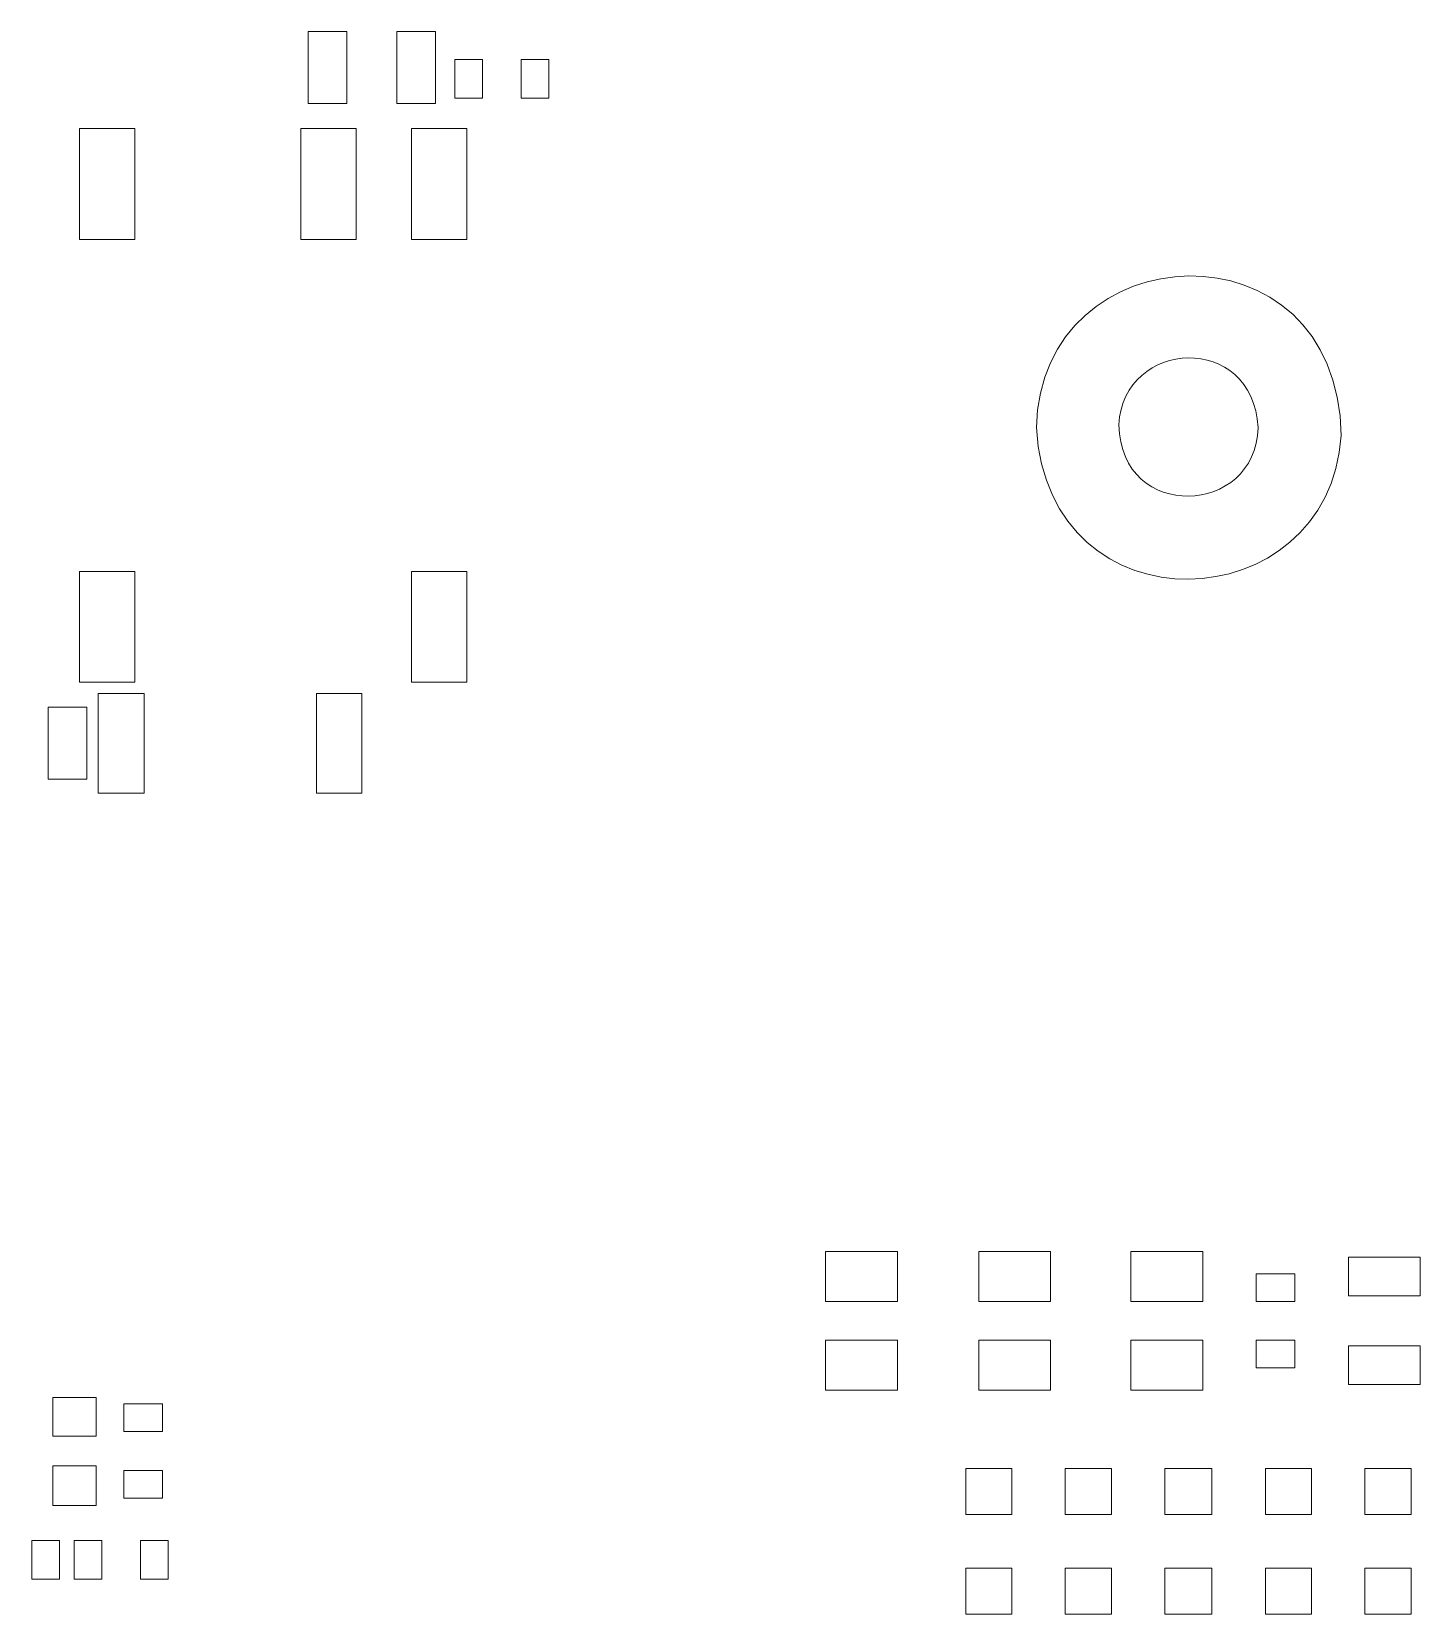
# Model space of a CAD drawing. Header units: inches. Extents: x 1.67 to 6.85, y 3.98 to 6.99.
# Drawn here: x 3.152 to 4.407, y 5.563 to 6.994 of the extents above; entities that cross this region are included whole.
import ezdxf

# ---------------------------------------------------------------- set-up
doc = ezdxf.new("R2010")
doc.units = ezdxf.units.IN
doc.header["$MEASUREMENT"] = 0
doc.layers.add('EBENE_1', color=7, linetype='Continuous')

# ---------------------------------------------------------------- blocks, each defined once
blk = doc.blocks.new('block 52')
at = {"layer": 'EBENE_1', "color": 7, "lineweight": 9, "true_color": 0xffffff}
blk.add_open_spline([(4.0601, 6.6357), (4.0634, 6.8127), (4.3326, 6.8267), (4.3356, 6.6285), (4.3244, 6.4601), (4.0706, 6.4482), (4.0601, 6.6357)], degree=3, knots=[0, 0, 0, 0, 1, 1, 1, 2, 2, 2, 2], dxfattribs=at)
blk = doc.blocks.new('block 53')
at = {"layer": 'EBENE_1', "color": 7, "lineweight": 9, "true_color": 0xffffff}
blk.add_open_spline([(4.2604, 6.6357), (4.2587, 6.5555), (4.1365, 6.5497), (4.1346, 6.6382), (4.1387, 6.7163), (4.256, 6.7222), (4.2604, 6.6357)], degree=3, knots=[0, 0, 0, 0, 1, 1, 1, 2, 2, 2, 2], dxfattribs=at)
blk = doc.blocks.new('block 284')
at = {"layer": 'EBENE_1', "color": 7, "lineweight": 9, "true_color": 0xffffff}
blk.add_lwpolyline([(3.9962, 5.6045), (3.9962, 5.5628), (4.0379, 5.5628), (4.0379, 5.6045), (3.9962, 5.6045)], dxfattribs=at)
blk = doc.blocks.new('block 285')
at = {"layer": 'EBENE_1', "color": 7, "lineweight": 9, "true_color": 0xffffff}
blk.add_lwpolyline([(3.9962, 5.6946), (3.9962, 5.6529), (4.0379, 5.6529), (4.0379, 5.6946), (3.9962, 5.6946)], dxfattribs=at)
blk = doc.blocks.new('block 289')
at = {"layer": 'EBENE_1', "color": 7, "lineweight": 9, "true_color": 0xffffff}
blk.add_lwpolyline([(4.0862, 5.6045), (4.0862, 5.5628), (4.1279, 5.5628), (4.1279, 5.6045), (4.0862, 5.6045)], dxfattribs=at)
blk = doc.blocks.new('block 290')
at = {"layer": 'EBENE_1', "color": 7, "lineweight": 9, "true_color": 0xffffff}
blk.add_lwpolyline([(4.0862, 5.6946), (4.0862, 5.6529), (4.1279, 5.6529), (4.1279, 5.6946), (4.0862, 5.6946)], dxfattribs=at)
blk = doc.blocks.new('block 294')
at = {"layer": 'EBENE_1', "color": 7, "lineweight": 9, "true_color": 0xffffff}
blk.add_lwpolyline([(4.1762, 5.6045), (4.1762, 5.5628), (4.2188, 5.5628), (4.2188, 5.6045), (4.1762, 5.6045)], dxfattribs=at)
blk = doc.blocks.new('block 295')
at = {"layer": 'EBENE_1', "color": 7, "lineweight": 9, "true_color": 0xffffff}
blk.add_lwpolyline([(4.1762, 5.6946), (4.1762, 5.6529), (4.2188, 5.6529), (4.2188, 5.6946), (4.1762, 5.6946)], dxfattribs=at)
blk = doc.blocks.new('block 299')
at = {"layer": 'EBENE_1', "color": 7, "lineweight": 9, "true_color": 0xffffff}
blk.add_lwpolyline([(4.2671, 5.6045), (4.2671, 5.5628), (4.3088, 5.5628), (4.3088, 5.6045), (4.2671, 5.6045)], dxfattribs=at)
blk = doc.blocks.new('block 300')
at = {"layer": 'EBENE_1', "color": 7, "lineweight": 9, "true_color": 0xffffff}
blk.add_lwpolyline([(4.2671, 5.6946), (4.2671, 5.6529), (4.3088, 5.6529), (4.3088, 5.6946), (4.2671, 5.6946)], dxfattribs=at)
blk = doc.blocks.new('block 304')
at = {"layer": 'EBENE_1', "color": 7, "lineweight": 9, "true_color": 0xffffff}
blk.add_lwpolyline([(4.3571, 5.6045), (4.3571, 5.5628), (4.3988, 5.5628), (4.3988, 5.6045), (4.3571, 5.6045)], dxfattribs=at)
blk = doc.blocks.new('block 305')
at = {"layer": 'EBENE_1', "color": 7, "lineweight": 9, "true_color": 0xffffff}
blk.add_lwpolyline([(4.3571, 5.6946), (4.3571, 5.6529), (4.3988, 5.6529), (4.3988, 5.6946), (4.3571, 5.6946)], dxfattribs=at)
blk = doc.blocks.new('block 328')
at = {"layer": 'EBENE_1', "color": 7, "lineweight": 9, "true_color": 0xffffff}
blk.add_lwpolyline([(3.2119, 6.3954), (3.2119, 6.3053), (3.2536, 6.3053), (3.2536, 6.3954), (3.2119, 6.3954)], dxfattribs=at)
blk = doc.blocks.new('block 329')
at = {"layer": 'EBENE_1', "color": 7, "lineweight": 9, "true_color": 0xffffff}
blk.add_lwpolyline([(3.4094, 6.3954), (3.4094, 6.3053), (3.4503, 6.3053), (3.4503, 6.3954), (3.4094, 6.3954)], dxfattribs=at)
blk = doc.blocks.new('block 330')
at = {"layer": 'EBENE_1', "color": 7, "lineweight": 9, "true_color": 0xffffff}
blk.add_lwpolyline([(4.3421, 5.8857), (4.3421, 5.8506), (4.4071, 5.8506), (4.4071, 5.8857), (4.3421, 5.8857)], dxfattribs=at)
blk = doc.blocks.new('block 331')
at = {"layer": 'EBENE_1', "color": 7, "lineweight": 9, "true_color": 0xffffff}
blk.add_lwpolyline([(4.3421, 5.8056), (4.3421, 5.7705), (4.4071, 5.7705), (4.4071, 5.8056), (4.3421, 5.8056)], dxfattribs=at)
blk = doc.blocks.new('block 332')
at = {"layer": 'EBENE_1', "color": 7, "lineweight": 9, "true_color": 0xffffff}
blk.add_lwpolyline([(4.2588, 5.8106), (4.2588, 5.7855), (4.2938, 5.7855), (4.2938, 5.8106), (4.2588, 5.8106)], dxfattribs=at)
blk = doc.blocks.new('block 333')
at = {"layer": 'EBENE_1', "color": 7, "lineweight": 9, "true_color": 0xffffff}
blk.add_lwpolyline([(4.2588, 5.8706), (4.2588, 5.8456), (4.2938, 5.8456), (4.2938, 5.8706), (4.2588, 5.8706)], dxfattribs=at)
blk = doc.blocks.new('block 334')
at = {"layer": 'EBENE_1', "color": 7, "lineweight": 9, "true_color": 0xffffff}
blk.add_lwpolyline([(4.1454, 5.8907), (4.1454, 5.8456), (4.2104, 5.8456), (4.2104, 5.8907), (4.1454, 5.8907)], dxfattribs=at)
blk = doc.blocks.new('block 335')
at = {"layer": 'EBENE_1', "color": 7, "lineweight": 9, "true_color": 0xffffff}
blk.add_lwpolyline([(4.1454, 5.8106), (4.1454, 5.7655), (4.2104, 5.7655), (4.2104, 5.8106), (4.1454, 5.8106)], dxfattribs=at)
blk = doc.blocks.new('block 336')
at = {"layer": 'EBENE_1', "color": 7, "lineweight": 9, "true_color": 0xffffff}
blk.add_lwpolyline([(4.0079, 5.8907), (4.0079, 5.8456), (4.0729, 5.8456), (4.0729, 5.8907), (4.0079, 5.8907)], dxfattribs=at)
blk = doc.blocks.new('block 337')
at = {"layer": 'EBENE_1', "color": 7, "lineweight": 9, "true_color": 0xffffff}
blk.add_lwpolyline([(4.0079, 5.8106), (4.0079, 5.7655), (4.0729, 5.7655), (4.0729, 5.8106), (4.0079, 5.8106)], dxfattribs=at)
blk = doc.blocks.new('block 338')
at = {"layer": 'EBENE_1', "color": 7, "lineweight": 9, "true_color": 0xffffff}
blk.add_lwpolyline([(3.8695, 5.8907), (3.8695, 5.8456), (3.9345, 5.8456), (3.9345, 5.8907), (3.8695, 5.8907)], dxfattribs=at)
blk = doc.blocks.new('block 339')
at = {"layer": 'EBENE_1', "color": 7, "lineweight": 9, "true_color": 0xffffff}
blk.add_lwpolyline([(3.8695, 5.8106), (3.8695, 5.7655), (3.9345, 5.7655), (3.9345, 5.8106), (3.8695, 5.8106)], dxfattribs=at)
blk = doc.blocks.new('block 349')
at = {"layer": 'EBENE_1', "color": 7, "lineweight": 9, "true_color": 0xffffff}
blk.add_lwpolyline([(3.171, 5.7588), (3.171, 5.7238), (3.2102, 5.7238), (3.2102, 5.7588), (3.171, 5.7588)], dxfattribs=at)
blk = doc.blocks.new('block 352')
at = {"layer": 'EBENE_1', "color": 7, "lineweight": 9, "true_color": 0xffffff}
blk.add_lwpolyline([(3.171, 5.6971), (3.171, 5.6612), (3.2102, 5.6612), (3.2102, 5.6971), (3.171, 5.6971)], dxfattribs=at)
blk = doc.blocks.new('block 355')
at = {"layer": 'EBENE_1', "color": 7, "lineweight": 9, "true_color": 0xffffff}
blk.add_lwpolyline([(3.2352, 5.6929), (3.2352, 5.6679), (3.2702, 5.6679), (3.2702, 5.6929), (3.2352, 5.6929)], dxfattribs=at)
blk = doc.blocks.new('block 356')
at = {"layer": 'EBENE_1', "color": 7, "lineweight": 9, "true_color": 0xffffff}
blk.add_lwpolyline([(3.2352, 5.753), (3.2352, 5.728), (3.2702, 5.728), (3.2702, 5.753), (3.2352, 5.753)], dxfattribs=at)
blk = doc.blocks.new('block 357')
at = {"layer": 'EBENE_1', "color": 7, "lineweight": 9, "true_color": 0xffffff}
blk.add_lwpolyline([(3.2502, 5.6295), (3.2502, 5.5945), (3.2752, 5.5945), (3.2752, 5.6295), (3.2502, 5.6295)], dxfattribs=at)
blk = doc.blocks.new('block 358')
at = {"layer": 'EBENE_1', "color": 7, "lineweight": 9, "true_color": 0xffffff}
blk.add_lwpolyline([(3.1902, 5.6295), (3.1902, 5.5945), (3.2152, 5.5945), (3.2152, 5.6295), (3.1902, 5.6295)], dxfattribs=at)
blk = doc.blocks.new('block 360')
at = {"layer": 'EBENE_1', "color": 7, "lineweight": 9, "true_color": 0xffffff}
blk.add_lwpolyline([(3.1519, 5.6295), (3.1519, 5.5945), (3.1769, 5.5945), (3.1769, 5.6295), (3.1519, 5.6295)], dxfattribs=at)
blk = doc.blocks.new('block 391')
at = {"layer": 'EBENE_1', "color": 7, "lineweight": 9, "true_color": 0xffffff}
blk.add_lwpolyline([(3.4819, 6.9937), (3.4819, 6.9286), (3.5169, 6.9286), (3.5169, 6.9937), (3.4819, 6.9937)], dxfattribs=at)
blk = doc.blocks.new('block 392')
at = {"layer": 'EBENE_1', "color": 7, "lineweight": 9, "true_color": 0xffffff}
blk.add_lwpolyline([(3.4019, 6.9937), (3.4019, 6.9286), (3.4369, 6.9286), (3.4369, 6.9937), (3.4019, 6.9937)], dxfattribs=at)
blk = doc.blocks.new('block 393')
at = {"layer": 'EBENE_1', "color": 7, "lineweight": 9, "true_color": 0xffffff}
blk.add_lwpolyline([(3.5945, 6.9686), (3.5945, 6.9336), (3.6195, 6.9336), (3.6195, 6.9686), (3.5945, 6.9686)], dxfattribs=at)
blk = doc.blocks.new('block 394')
at = {"layer": 'EBENE_1', "color": 7, "lineweight": 9, "true_color": 0xffffff}
blk.add_lwpolyline([(3.5345, 6.9686), (3.5345, 6.9336), (3.5595, 6.9336), (3.5595, 6.9686), (3.5345, 6.9686)], dxfattribs=at)
blk = doc.blocks.new('block 395')
at = {"layer": 'EBENE_1', "color": 7, "lineweight": 9, "true_color": 0xffffff}
blk.add_lwpolyline([(3.4953, 6.9061), (3.4953, 6.8059), (3.5453, 6.8059), (3.5453, 6.9061), (3.4953, 6.9061)], dxfattribs=at)
blk = doc.blocks.new('block 396')
at = {"layer": 'EBENE_1', "color": 7, "lineweight": 9, "true_color": 0xffffff}
blk.add_lwpolyline([(3.3953, 6.9061), (3.3953, 6.8059), (3.4453, 6.8059), (3.4453, 6.9061), (3.3953, 6.9061)], dxfattribs=at)
blk = doc.blocks.new('block 397')
at = {"layer": 'EBENE_1', "color": 7, "lineweight": 9, "true_color": 0xffffff}
blk.add_lwpolyline([(3.1952, 6.9061), (3.1952, 6.8059), (3.2452, 6.8059), (3.2452, 6.9061), (3.1952, 6.9061)], dxfattribs=at)
blk = doc.blocks.new('block 398')
at = {"layer": 'EBENE_1', "color": 7, "lineweight": 9, "true_color": 0xffffff}
blk.add_lwpolyline([(3.1952, 6.5056), (3.1952, 6.4055), (3.2452, 6.4055), (3.2452, 6.5056), (3.1952, 6.5056)], dxfattribs=at)
blk = doc.blocks.new('block 399')
at = {"layer": 'EBENE_1', "color": 7, "lineweight": 9, "true_color": 0xffffff}
blk.add_lwpolyline([(3.4953, 6.5056), (3.4953, 6.4055), (3.5453, 6.4055), (3.5453, 6.5056), (3.4953, 6.5056)], dxfattribs=at)
blk = doc.blocks.new('block 412')
at = {"layer": 'EBENE_1', "color": 7, "lineweight": 9, "true_color": 0xffffff}
blk.add_lwpolyline([(3.1669, 6.3829), (3.1669, 6.3179), (3.2019, 6.3179), (3.2019, 6.3829), (3.1669, 6.3829)], dxfattribs=at)

msp = doc.modelspace()

# ---------------------------------------------------------------- block references
at = {"layer": 'EBENE_1'}
for name in ['block 392', 'block 391', 'block 394', 'block 393', 'block 397', 'block 396', 'block 395', 'block 52', 'block 53', 'block 398', 'block 399', 'block 412', 'block 328', 'block 329', 'block 338', 'block 336', 'block 334', 'block 330', 'block 333', 'block 339', 'block 337', 'block 335', 'block 332', 'block 331', 'block 349', 'block 356', 'block 352', 'block 355', 'block 285', 'block 290', 'block 295', 'block 300', 'block 305', 'block 360', 'block 358', 'block 357', 'block 284', 'block 289', 'block 294', 'block 299', 'block 304']:
    msp.add_blockref(name, (0, 0), dxfattribs=at)

doc.saveas('drawing.dxf')
